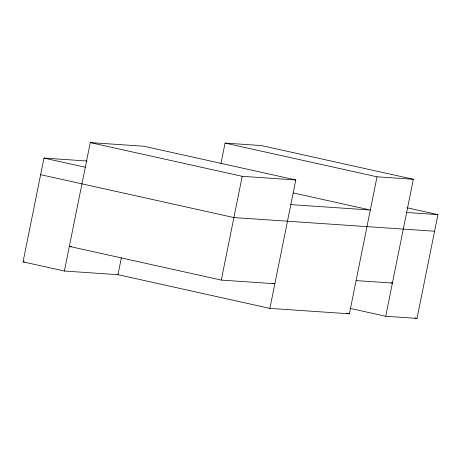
<?xml version="1.0" encoding="UTF-8"?>
<svg xmlns="http://www.w3.org/2000/svg" width="461" height="461" viewBox="0 0 461 461"><rect width="100%" height="100%" fill="white"/><g stroke="black" fill="none" stroke-linecap="round" stroke-linejoin="round"><path stroke-width="0.69" d="M350.003 308.346L385.713 316.275L413.333 179.277L377.023 176.811L349.398 313.803L269.898 308.392L117.958 274.675L64.373 271.028L23.05 261.86L43.974 158.077L86.985 160.998M64.373 271.028L90.27 142.599L143.855 146.241L295.795 179.963L269.898 308.392M117.958 274.675L121.376 257.728M220.952 163.563L225.077 143.089L261.393 145.561L413.333 179.277M71.49 246.526L69.346 246.381L221.286 280.098L242.215 176.315L295.795 179.963M385.713 316.275L417.026 318.401L437.95 214.619L407.028 207.755M290.828 204.609L370.327 210.02L293.305 192.929M406.637 212.492L437.95 214.619M434.602 231.226L233.894 217.569L40.626 174.679M356.094 280.593L392.409 283.06L391.009 282.749M23.05 261.86L24.485 261.957M221.286 280.098L274.871 283.745L272.768 283.279M225.077 143.089L377.023 176.811M90.27 142.599L242.215 176.315M43.974 158.077L85.302 167.245M414.917 317.934L417.026 318.401M346.597 313.18L349.398 313.803"/></g></svg>
